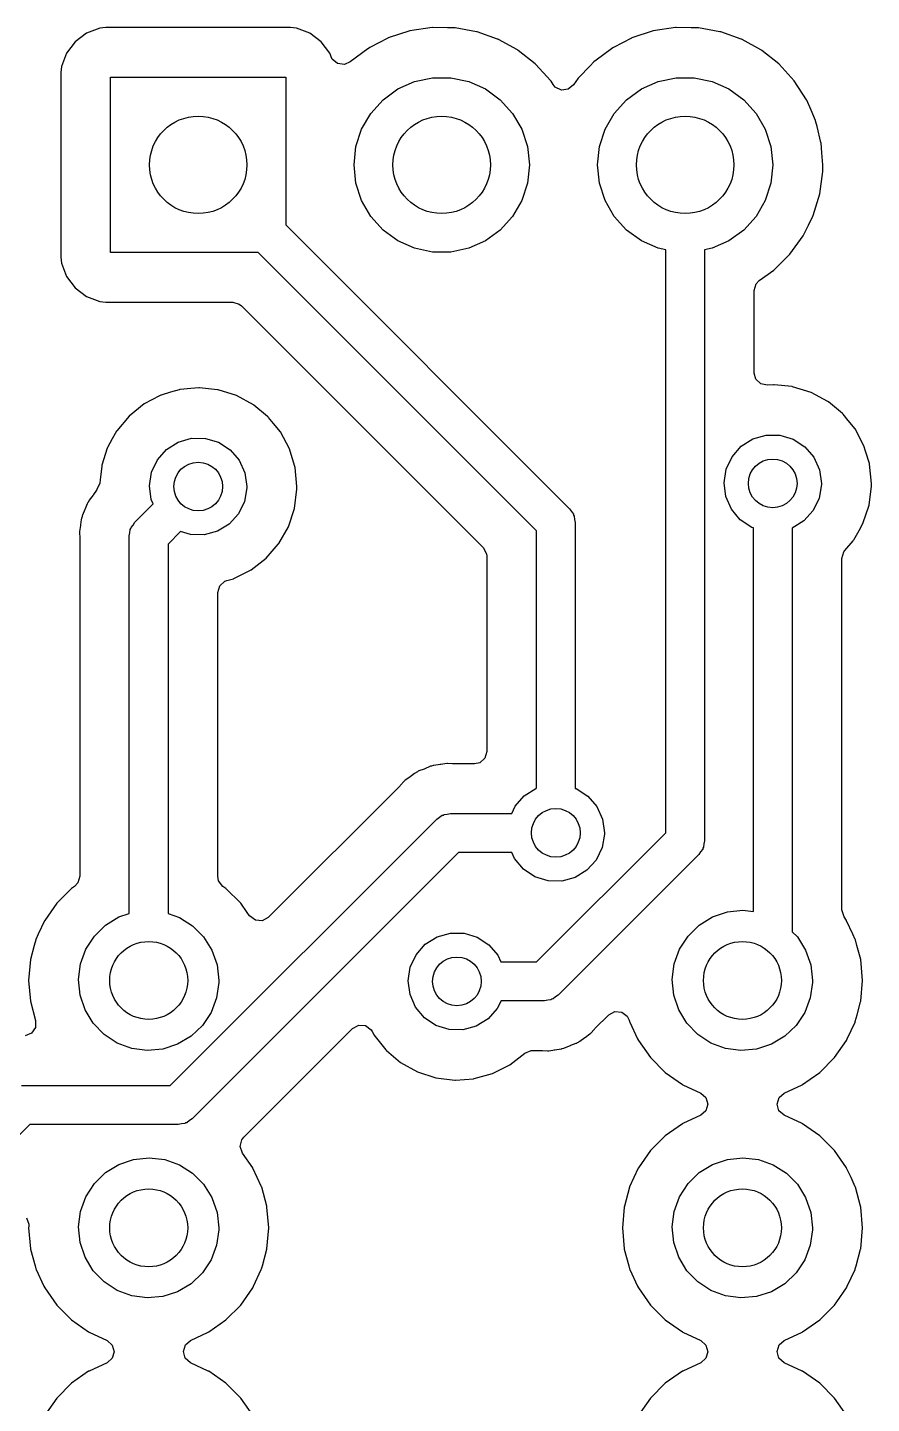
# Model space of a CAD drawing. Extents: x 41 to 172, y -238 to -26.
# Drawn here: x 102.39 to 111.05, y -53.35 to -39.23 of the extents above; entities that cross this region are included whole.
import ezdxf

# ---------------------------------------------------------------- set-up
doc = ezdxf.new("R2010")
doc.units = 0
doc.layers.add('BLACK', color=7, linetype='CONTINUOUS')

msp = doc.modelspace()

# ---------------------------------------------------------------- linework, layer by layer
at = {"layer": 'BLACK', "linetype": 'CONTINUOUS'}
for p, q in [((103.13, -39.2383), (102.993, -39.2894)), ((103.192, -39.2315), (103.13, -39.2383)), ((105.088, -39.2315), (103.192, -39.2315)), ((105.15, -39.2383), (105.088, -39.2315)), ((105.287, -39.2894), (105.15, -39.2383)), ((106.312, -39.2651), (106.092, -39.3371)), ((106.541, -39.2301), (106.312, -39.2651)), ((106.547, -39.2302), (106.541, -39.2301)), ((106.7, -39.2321), (106.547, -39.2302)), ((106.547, -39.2302), (106.547, -39.2302)), ((106.773, -39.2329), (106.7, -39.2321)), ((106.778, -39.2338), (106.773, -39.2329)), ((106.778, -39.2339), (106.778, -39.2338)), ((106.996, -39.2727), (106.778, -39.2339)), ((108.812, -39.2651), (108.592, -39.3371)), ((109.041, -39.2301), (108.812, -39.2651)), ((109.047, -39.2302), (109.041, -39.2301)), ((109.2, -39.2321), (109.047, -39.2302)), ((109.047, -39.2302), (109.047, -39.2302)), ((109.273, -39.2329), (109.2, -39.2321)), ((109.278, -39.2338), (109.273, -39.2329)), ((109.278, -39.2339), (109.278, -39.2338)), ((109.496, -39.2727), (109.278, -39.2339)), ((102.877, -39.3767), (102.789, -39.4933)), ((102.993, -39.2894), (102.877, -39.3767)), ((105.403, -39.3767), (105.287, -39.2894)), ((105.491, -39.4933), (105.403, -39.3767)), ((106.088, -39.3395), (105.903, -39.4357)), ((106.092, -39.3371), (106.088, -39.3395)), ((106.088, -39.3395), (106.088, -39.3395)), ((107.001, -39.2736), (106.996, -39.2727)), ((106.996, -39.2727), (106.996, -39.2727)), ((107.006, -39.2753), (107.001, -39.2736)), ((107.214, -39.3492), (107.006, -39.2753)), ((107.006, -39.2753), (107.006, -39.2753)), ((107.219, -39.3509), (107.214, -39.3492)), ((107.214, -39.3492), (107.214, -39.3492)), ((107.224, -39.3534), (107.219, -39.3509)), ((107.418, -39.4603), (107.224, -39.3534)), ((107.224, -39.3534), (107.224, -39.3534)), ((108.588, -39.3395), (108.403, -39.4357)), ((108.592, -39.3371), (108.588, -39.3395)), ((108.588, -39.3395), (108.588, -39.3395)), ((109.501, -39.2736), (109.496, -39.2727)), ((109.496, -39.2727), (109.496, -39.2727)), ((109.506, -39.2753), (109.501, -39.2736)), ((109.714, -39.3492), (109.506, -39.2753)), ((109.506, -39.2753), (109.506, -39.2753)), ((109.719, -39.3509), (109.714, -39.3492)), ((109.714, -39.3492), (109.714, -39.3492)), ((109.724, -39.3534), (109.719, -39.3509)), ((109.918, -39.4603), (109.724, -39.3534)), ((109.724, -39.3534), (109.724, -39.3534)), ((102.789, -39.4933), (102.738, -39.6297)), ((105.494, -39.5017), (105.491, -39.4933)), ((105.504, -39.5299), (105.494, -39.5017)), ((105.494, -39.5017), (105.494, -39.5017)), ((105.517, -39.555), (105.504, -39.5299)), ((105.883, -39.4472), (105.702, -39.5831)), ((105.887, -39.4441), (105.883, -39.4472)), ((105.883, -39.4472), (105.883, -39.4472)), ((105.903, -39.4357), (105.887, -39.4441)), ((107.422, -39.4628), (107.418, -39.4603)), ((107.418, -39.4603), (107.418, -39.4603)), ((107.426, -39.466), (107.422, -39.4628)), ((107.6, -39.6032), (107.426, -39.466)), ((107.426, -39.466), (107.426, -39.466)), ((108.383, -39.4472), (108.225, -39.5659)), ((108.387, -39.4441), (108.383, -39.4472)), ((108.383, -39.4472), (108.383, -39.4472)), ((108.403, -39.4357), (108.387, -39.4441)), ((109.922, -39.4628), (109.918, -39.4603)), ((109.918, -39.4603), (109.918, -39.4603)), ((109.926, -39.466), (109.922, -39.4628)), ((110.1, -39.6032), (109.926, -39.466)), ((109.926, -39.466), (109.926, -39.466)), ((102.738, -39.6297), (102.731, -39.6919)), ((105.571, -39.6009), (105.517, -39.555)), ((105.642, -39.6101), (105.571, -39.6009)), ((105.701, -39.5822), (105.642, -39.6101)), ((105.702, -39.5831), (105.701, -39.5822)), ((107.604, -39.6064), (107.6, -39.6032)), ((107.6, -39.6032), (107.6, -39.6032)), ((107.76, -39.7777), (107.604, -39.6064)), ((108.164, -39.6223), (108.049, -39.743)), ((108.202, -39.5831), (108.164, -39.6223)), ((108.225, -39.5659), (108.202, -39.5831)), ((110.104, -39.6064), (110.1, -39.6032)), ((110.1, -39.6032), (110.1, -39.6032)), ((110.26, -39.7777), (110.104, -39.6064)), ((102.731, -39.6919), (102.731, -41.5881)), ((103.24, -41.54), (103.24, -39.74)), ((103.24, -39.74), (105.04, -39.74)), ((105.04, -39.74), (105.04, -41.2572)), ((106.19, -39.8606), (106.362, -39.784)), ((106.362, -39.784), (106.546, -39.7449)), ((106.546, -39.7449), (106.734, -39.7449)), ((106.734, -39.7449), (106.918, -39.784)), ((106.918, -39.784), (107.09, -39.8606)), ((107.763, -39.782), (107.76, -39.7777)), ((107.785, -39.8166), (107.763, -39.782)), ((107.763, -39.782), (107.763, -39.782)), ((107.806, -39.8411), (107.785, -39.8166)), ((107.995, -39.8192), (107.94, -39.8642)), ((108.042, -39.7506), (107.995, -39.8192)), ((108.049, -39.743), (108.042, -39.7506)), ((108.69, -39.8606), (108.862, -39.784)), ((108.862, -39.784), (109.046, -39.7449)), ((109.046, -39.7449), (109.234, -39.7449)), ((109.234, -39.7449), (109.418, -39.784)), ((109.418, -39.784), (109.59, -39.8606)), ((110.386, -39.9721), (110.26, -39.7777)), ((105.912, -40.111), (106.038, -39.9712)), ((106.038, -39.9712), (106.19, -39.8606)), ((107.09, -39.8606), (107.242, -39.9712)), ((107.242, -39.9712), (107.368, -40.111)), ((107.869, -39.8723), (107.806, -39.8411)), ((107.94, -39.8642), (107.869, -39.8723)), ((108.412, -40.111), (108.538, -39.9712)), ((108.538, -39.9712), (108.69, -39.8606)), ((109.59, -39.8606), (109.742, -39.9712)), ((109.742, -39.9712), (109.868, -40.111)), ((110.388, -39.9769), (110.386, -39.9721)), ((105.818, -40.2739), (105.912, -40.111)), ((107.368, -40.111), (107.462, -40.2739)), ((108.318, -40.2739), (108.412, -40.111)), ((109.868, -40.111), (109.962, -40.2739)), ((110.432, -40.0779), (110.388, -39.9769)), ((110.388, -39.9769), (110.388, -39.9769)), ((110.478, -40.1845), (110.432, -40.0779)), ((110.479, -40.1895), (110.478, -40.1845)), ((110.494, -40.2478), (110.479, -40.1895)), ((110.479, -40.1895), (110.479, -40.1895)), ((110.534, -40.4092), (110.494, -40.2478)), ((105.76, -40.4529), (105.818, -40.2739)), ((107.462, -40.2739), (107.52, -40.4529)), ((108.26, -40.4529), (108.318, -40.2739)), ((109.962, -40.2739), (110.02, -40.4529)), ((105.74, -40.64), (105.76, -40.4529)), ((107.52, -40.4529), (107.54, -40.64)), ((108.24, -40.64), (108.26, -40.4529)), ((110.02, -40.4529), (110.04, -40.64)), ((110.535, -40.4143), (110.534, -40.4092)), ((110.543, -40.5176), (110.535, -40.4143)), ((110.535, -40.4143), (110.535, -40.4143)), ((110.553, -40.64), (110.543, -40.5176)), ((105.76, -40.8271), (105.74, -40.64)), ((107.54, -40.64), (107.52, -40.8271)), ((108.26, -40.8271), (108.24, -40.64)), ((110.04, -40.64), (110.02, -40.8271)), ((110.552, -40.709), (110.553, -40.64)), ((110.521, -40.9387), (110.552, -40.709)), ((105.818, -41.0061), (105.76, -40.8271)), ((107.52, -40.8271), (107.462, -41.0061)), ((108.318, -41.0061), (108.26, -40.8271)), ((110.02, -40.8271), (109.962, -41.0061)), ((110.454, -41.1603), (110.521, -40.9387)), ((105.912, -41.169), (105.818, -41.0061)), ((107.462, -41.0061), (107.368, -41.169)), ((108.412, -41.169), (108.318, -41.0061)), ((109.962, -41.0061), (109.868, -41.169)), ((106.038, -41.3088), (105.912, -41.169)), ((107.368, -41.169), (107.242, -41.3088)), ((108.538, -41.3088), (108.412, -41.169)), ((109.868, -41.169), (109.742, -41.3088)), ((110.405, -41.2597), (110.452, -41.1649)), ((110.452, -41.1649), (110.454, -41.1603)), ((110.452, -41.1649), (110.452, -41.1649)), ((105.04, -41.2572), (107.954, -44.1713)), ((106.19, -41.4194), (106.038, -41.3088)), ((107.242, -41.3088), (107.09, -41.4194)), ((108.69, -41.4194), (108.538, -41.3088)), ((109.742, -41.3088), (109.59, -41.4194)), ((110.216, -41.556), (110.351, -41.3679)), ((110.351, -41.3679), (110.405, -41.2597)), ((106.362, -41.496), (106.19, -41.4194)), ((106.546, -41.5351), (106.362, -41.496)), ((106.918, -41.496), (106.734, -41.5351)), ((107.09, -41.4194), (106.918, -41.496)), ((108.862, -41.496), (108.69, -41.4194)), ((108.94, -41.5126), (108.862, -41.496)), ((108.94, -47.4952), (108.94, -41.5126)), ((109.418, -41.496), (109.34, -41.5126)), ((109.34, -41.5126), (109.34, -47.5783)), ((109.59, -41.4194), (109.418, -41.496)), ((102.731, -41.5881), (102.738, -41.6503)), ((102.738, -41.6503), (102.789, -41.7867)), ((104.757, -41.54), (103.24, -41.54)), ((107.612, -44.3953), (104.757, -41.54)), ((106.734, -41.5351), (106.546, -41.5351)), ((110.052, -41.7195), (110.216, -41.556)), ((102.789, -41.7867), (102.877, -41.9033)), ((109.901, -41.8271), (110.052, -41.7195)), ((102.877, -41.9033), (102.993, -41.9906)), ((109.849, -41.9297), (109.869, -41.8616)), ((109.849, -42.7766), (109.849, -41.9297)), ((109.869, -41.8616), (109.901, -41.8271)), ((102.993, -41.9906), (103.13, -42.0417)), ((103.13, -42.0417), (103.192, -42.0485)), ((103.192, -42.0485), (104.494, -42.0485)), ((104.494, -42.0485), (104.562, -42.0685)), ((104.562, -42.0685), (104.583, -42.0854)), ((104.583, -42.0854), (107.067, -44.5691)), ((109.865, -42.8391), (109.849, -42.7766)), ((104.065, -42.9362), (103.956, -42.946)), ((104.147, -42.9286), (104.065, -42.9362)), ((104.153, -42.9293), (104.147, -42.9286)), ((104.338, -42.9487), (104.153, -42.9293)), ((104.153, -42.9293), (104.153, -42.9293)), ((109.916, -42.8883), (109.865, -42.8391)), ((109.986, -42.9021), (109.916, -42.8883)), ((110.047, -42.8966), (109.986, -42.9021)), ((110.053, -42.8972), (110.047, -42.8966)), ((110.237, -42.9166), (110.053, -42.8972)), ((110.053, -42.8972), (110.053, -42.8972)), ((110.243, -42.9172), (110.237, -42.9166)), ((110.237, -42.9166), (110.237, -42.9166)), ((110.432, -42.9757), (110.243, -42.9172)), ((103.743, -43.0114), (103.585, -43.094)), ((103.755, -43.0053), (103.743, -43.0114)), ((103.76, -43.0024), (103.755, -43.0053)), ((103.755, -43.0053), (103.755, -43.0053)), ((103.857, -42.9739), (103.76, -43.0024)), ((103.944, -42.9483), (103.857, -42.9739)), ((103.95, -42.9466), (103.944, -42.9483)), ((103.944, -42.9483), (103.944, -42.9483)), ((103.956, -42.946), (103.95, -42.9466)), ((103.956, -42.946), (103.956, -42.946)), ((104.344, -42.9493), (104.338, -42.9487)), ((104.338, -42.9487), (104.338, -42.9487)), ((104.533, -43.0078), (104.344, -42.9493)), ((104.707, -43.1019), (104.533, -43.0078)), ((110.606, -43.0698), (110.432, -42.9757)), ((110.611, -43.0737), (110.606, -43.0698)), ((110.754, -43.1919), (110.611, -43.0737)), ((110.611, -43.0737), (110.611, -43.0737)), ((103.431, -43.218), (103.304, -43.3695)), ((103.585, -43.094), (103.431, -43.218)), ((104.711, -43.1058), (104.707, -43.1019)), ((104.853, -43.2227), (104.711, -43.1058)), ((104.711, -43.1058), (104.711, -43.1058)), ((110.759, -43.1959), (110.754, -43.1919)), ((110.762, -43.2006), (110.759, -43.1959)), ((110.813, -43.2629), (110.762, -43.2006)), ((110.762, -43.2006), (110.762, -43.2006)), ((104.859, -43.2279), (104.853, -43.2227)), ((104.863, -43.2327), (104.859, -43.2279)), ((104.914, -43.2949), (104.863, -43.2327)), ((104.863, -43.2327), (104.863, -43.2327)), ((104.984, -43.3812), (104.914, -43.2949)), ((110.884, -43.3491), (110.813, -43.2629)), ((110.976, -43.5238), (110.884, -43.3491)), ((103.258, -43.4521), (103.209, -43.5428)), ((103.301, -43.3749), (103.258, -43.4521)), ((103.304, -43.3695), (103.301, -43.3749)), ((103.301, -43.3749), (103.301, -43.3749)), ((103.816, -43.5612), (103.936, -43.4856)), ((103.936, -43.4856), (104.072, -43.4466)), ((104.072, -43.4466), (104.214, -43.4475)), ((104.214, -43.4475), (104.35, -43.4881)), ((104.35, -43.4881), (104.469, -43.5652)), ((105.077, -43.5558), (104.984, -43.3812)), ((109.715, -43.5292), (109.835, -43.4535)), ((109.835, -43.4535), (109.972, -43.4146)), ((109.972, -43.4146), (110.113, -43.4154)), ((110.113, -43.4154), (110.249, -43.456)), ((110.249, -43.456), (110.368, -43.5331)), ((103.207, -43.5487), (103.152, -43.7215)), ((103.209, -43.5428), (103.207, -43.5487)), ((103.207, -43.5487), (103.207, -43.5487)), ((103.722, -43.6675), (103.816, -43.5612)), ((104.469, -43.5652), (104.561, -43.6726)), ((105.084, -43.5793), (105.077, -43.5558)), ((105.131, -43.7355), (105.084, -43.5793)), ((109.561, -43.7637), (109.622, -43.6354)), ((109.622, -43.6354), (109.715, -43.5292)), ((110.368, -43.5331), (110.461, -43.6405)), ((110.461, -43.6405), (110.519, -43.7696)), ((110.993, -43.5776), (110.976, -43.5238)), ((111.031, -43.7046), (110.993, -43.5776)), ((103.149, -43.7313), (103.133, -43.8738)), ((103.152, -43.7215), (103.149, -43.7313)), ((103.662, -43.7958), (103.722, -43.6675)), ((104.561, -43.6726), (104.62, -43.8017)), ((105.134, -43.7452), (105.131, -43.7355)), ((105.153, -43.942), (105.134, -43.7452)), ((109.54, -43.9038), (109.561, -43.7637)), ((110.519, -43.7696), (110.539, -43.9099)), ((111.034, -43.7131), (111.031, -43.7046)), ((111.053, -43.9099), (111.034, -43.7131)), ((103.129, -43.9083), (103.1, -43.9716)), ((103.133, -43.8738), (103.129, -43.9083)), ((103.64, -43.9359), (103.662, -43.7958)), ((104.62, -43.8017), (104.64, -43.942)), ((109.558, -44.0444), (109.54, -43.9038)), ((110.539, -43.9221), (110.516, -44.0619)), ((110.539, -43.9099), (110.539, -43.9221)), ((111.052, -43.9382), (111.053, -43.9099)), ((103.061, -44.03), (103.022, -44.0803)), ((103.065, -44.0247), (103.061, -44.03)), ((103.097, -43.9786), (103.065, -44.0247)), ((103.102, -43.9724), (103.097, -43.9786)), ((103.097, -43.9786), (103.097, -43.9786)), ((103.1, -43.9716), (103.102, -43.9724)), ((103.658, -44.0765), (103.64, -43.9359)), ((104.64, -43.9542), (104.616, -44.094)), ((104.64, -43.942), (104.64, -43.9542)), ((105.128, -44.1665), (105.153, -43.9703)), ((105.153, -43.9455), (105.153, -43.942)), ((105.153, -43.9558), (105.153, -43.9455)), ((105.153, -43.9455), (105.153, -43.9455)), ((105.153, -43.9703), (105.153, -43.9558)), ((109.615, -44.1741), (109.558, -44.0444)), ((110.516, -44.0619), (110.454, -44.1895)), ((111.028, -44.1344), (111.052, -43.9382)), ((102.977, -44.1783), (102.951, -44.2366)), ((102.98, -44.1723), (102.977, -44.1783)), ((103, -44.1198), (102.98, -44.1723)), ((103.003, -44.1127), (103, -44.1198)), ((103, -44.1198), (103, -44.1198)), ((103.007, -44.1065), (103.003, -44.1127)), ((103.009, -44.1042), (103.007, -44.1065)), ((103.017, -44.0895), (103.009, -44.1042)), ((103.018, -44.0872), (103.017, -44.0895)), ((103.022, -44.0803), (103.018, -44.0872)), ((103.491, -44.3086), (103.678, -44.1211)), ((103.678, -44.1211), (103.658, -44.0765)), ((104.616, -44.094), (104.555, -44.2216)), ((105.066, -44.3542), (105.128, -44.1665)), ((107.954, -44.1713), (107.972, -44.1996)), ((107.972, -44.1996), (107.993, -44.2258)), ((109.706, -44.2827), (109.615, -44.1741)), ((110.454, -44.1895), (110.359, -44.2946)), ((110.965, -44.3221), (111.028, -44.1344)), ((102.931, -44.3424), (102.92, -44.4052)), ((102.932, -44.3359), (102.931, -44.3424)), ((102.94, -44.28), (102.932, -44.3359)), ((102.941, -44.2725), (102.94, -44.28)), ((102.94, -44.28), (102.94, -44.28)), ((102.943, -44.2654), (102.941, -44.2725)), ((102.944, -44.2628), (102.943, -44.2654)), ((102.949, -44.2466), (102.944, -44.2628)), ((102.95, -44.244), (102.949, -44.2466)), ((102.951, -44.2366), (102.95, -44.244)), ((103.452, -44.363), (103.473, -44.3369)), ((103.473, -44.3369), (103.491, -44.3086)), ((104.459, -44.3267), (104.339, -44.4009)), ((104.555, -44.2216), (104.459, -44.3267)), ((107.993, -44.2258), (107.995, -44.237)), ((107.995, -44.237), (108.001, -44.2467)), ((108.001, -44.2467), (108.005, -44.2799)), ((108.005, -44.2799), (108.012, -44.3125)), ((108.012, -44.3125), (108.012, -47.0402)), ((109.824, -44.3612), (109.706, -44.2827)), ((110.359, -44.2946), (110.239, -44.3679)), ((110.925, -44.3929), (110.965, -44.3221)), ((102.92, -44.4052), (102.92, -44.4128)), ((102.92, -44.4128), (102.92, -44.4128)), ((102.92, -44.4128), (102.923, -44.4674)), ((102.923, -44.4674), (102.923, -44.4746)), ((102.923, -44.4746), (102.923, -47.9428)), ((103.432, -44.4497), (103.439, -44.4171)), ((103.432, -48.3242), (103.432, -44.4497)), ((103.439, -44.4171), (103.443, -44.3839)), ((103.443, -44.3839), (103.449, -44.3742)), ((103.449, -44.3742), (103.452, -44.363)), ((103.96, -44.4044), (103.832, -44.5328)), ((104.06, -44.4356), (103.96, -44.4044)), ((104.202, -44.4382), (104.06, -44.4356)), ((104.339, -44.4009), (104.202, -44.4382)), ((104.968, -44.5261), (105.066, -44.3542)), ((107.612, -47.0393), (107.612, -44.3953)), ((109.84, -44.366), (109.824, -44.3612)), ((109.84, -48.3047), (109.84, -44.366)), ((110.239, -44.3679), (110.239, -48.5116)), ((110.868, -44.4941), (110.871, -44.4878)), ((110.871, -44.4878), (110.925, -44.3929)), ((103.832, -44.5328), (103.832, -48.3237)), ((104.839, -44.6759), (104.941, -44.558)), ((104.941, -44.558), (104.964, -44.5308)), ((104.964, -44.5308), (104.968, -44.5261)), ((104.964, -44.5308), (104.964, -44.5308)), ((107.067, -44.5691), (107.101, -44.6314)), ((107.101, -44.6314), (107.104, -44.6582)), ((110.748, -44.6795), (110.768, -44.6113)), ((110.768, -44.6113), (110.779, -44.5971)), ((110.779, -44.5971), (110.864, -44.4987)), ((110.864, -44.4987), (110.868, -44.4941)), ((110.864, -44.4987), (110.864, -44.4987)), ((104.683, -44.7976), (104.839, -44.6759)), ((107.104, -44.6582), (107.104, -46.6625)), ((110.748, -48.2872), (110.748, -44.6795)), ((104.361, -44.9607), (104.414, -44.9142)), ((104.414, -44.9142), (104.433, -44.9074)), ((104.433, -44.9074), (104.501, -44.8885)), ((104.501, -44.8885), (104.506, -44.8868)), ((104.501, -44.8885), (104.501, -44.8885)), ((104.506, -44.8868), (104.512, -44.884)), ((104.512, -44.884), (104.677, -44.8004)), ((104.512, -44.884), (104.512, -44.884)), ((104.677, -44.8004), (104.683, -44.7976)), ((104.677, -44.8004), (104.677, -44.8004)), ((104.34, -45.0288), (104.361, -44.9607)), ((104.34, -47.9428), (104.34, -45.0288)), ((107.084, -46.7306), (107.03, -46.7771)), ((107.104, -46.6625), (107.084, -46.7306)), ((106.362, -46.8873), (106.331, -46.9112)), ((106.368, -46.8826), (106.362, -46.8873)), ((106.362, -46.8873), (106.362, -46.8873)), ((106.375, -46.8796), (106.368, -46.8826)), ((106.377, -46.8782), (106.375, -46.8796)), ((106.392, -46.87), (106.377, -46.8782)), ((106.394, -46.8688), (106.392, -46.87)), ((106.4, -46.8645), (106.394, -46.8688)), ((106.407, -46.8618), (106.4, -46.8645)), ((106.46, -46.8419), (106.407, -46.8618)), ((106.407, -46.8618), (106.407, -46.8618)), ((106.466, -46.8394), (106.46, -46.8419)), ((106.518, -46.8168), (106.466, -46.8394)), ((106.525, -46.8137), (106.518, -46.8168)), ((106.518, -46.8168), (106.518, -46.8168)), ((106.532, -46.8124), (106.525, -46.8137)), ((106.535, -46.8116), (106.532, -46.8124)), ((106.551, -46.8072), (106.535, -46.8116)), ((106.554, -46.8065), (106.551, -46.8072)), ((106.561, -46.8039), (106.554, -46.8065)), ((106.624, -46.7962), (106.561, -46.8039)), ((106.631, -46.7952), (106.624, -46.7962)), ((106.694, -46.7842), (106.631, -46.7952)), ((106.701, -46.7847), (106.694, -46.7842)), ((106.751, -46.7882), (106.701, -46.7847)), ((106.701, -46.7847), (106.701, -46.7847)), ((106.76, -46.7885), (106.751, -46.7882)), ((106.978, -46.7885), (106.76, -46.7885)), ((107.03, -46.7771), (106.978, -46.7885)), ((106.213, -47.0134), (104.86, -48.366)), ((106.218, -47.0081), (106.213, -47.0134)), ((106.254, -46.9673), (106.218, -47.0081)), ((106.259, -46.9616), (106.254, -46.9673)), ((106.254, -46.9673), (106.254, -46.9673)), ((106.265, -46.9573), (106.259, -46.9616)), ((106.312, -46.9254), (106.265, -46.9573)), ((106.265, -46.9573), (106.265, -46.9573)), ((106.317, -46.9215), (106.312, -46.9254)), ((106.331, -46.9112), (106.317, -46.9215)), ((107.395, -47.2224), (107.488, -47.1162)), ((107.488, -47.1162), (107.608, -47.0405)), ((107.608, -47.0405), (107.612, -47.0393)), ((108.012, -47.0402), (108.022, -47.0431)), ((108.022, -47.0431), (108.141, -47.1202)), ((108.141, -47.1202), (108.234, -47.2276)), ((106.618, -47.3376), (106.644, -47.3167)), ((106.644, -47.3167), (106.655, -47.3142)), ((106.655, -47.3142), (106.665, -47.3081)), ((106.665, -47.3081), (106.698, -47.3044)), ((106.698, -47.3044), (106.731, -47.297)), ((106.731, -47.297), (107.36, -47.297)), ((107.36, -47.297), (107.395, -47.2224)), ((108.234, -47.2276), (108.292, -47.3566)), ((103.853, -50.092), (106.59, -47.3553)), ((106.59, -47.3553), (106.618, -47.3376)), ((108.292, -47.3566), (108.312, -47.497)), ((107.613, -48.822), (108.94, -47.4952)), ((108.312, -47.5092), (108.289, -47.649)), ((108.312, -47.497), (108.312, -47.5092)), ((109.34, -47.5783), (109.333, -47.6109)), ((106.814, -47.697), (104.077, -50.4337)), ((107.36, -47.697), (106.814, -47.697)), ((107.388, -47.7612), (107.36, -47.697)), ((109.281, -47.7194), (107.837, -49.1637)), ((108.289, -47.649), (108.227, -47.7766)), ((109.299, -47.6911), (109.281, -47.7194)), ((109.32, -47.665), (109.299, -47.6911)), ((109.323, -47.6538), (109.32, -47.665)), ((109.329, -47.6441), (109.323, -47.6538)), ((109.333, -47.6109), (109.329, -47.6441)), ((107.479, -47.8697), (107.388, -47.7612)), ((107.597, -47.9482), (107.479, -47.8697)), ((108.132, -47.8817), (108.011, -47.9558)), ((108.227, -47.7766), (108.132, -47.8817)), ((102.903, -48.0109), (102.87, -48.046)), ((102.923, -47.9428), (102.903, -48.0109)), ((104.35, -47.9905), (104.34, -47.9428)), ((104.394, -48.046), (104.35, -47.9905)), ((107.733, -47.9905), (107.597, -47.9482)), ((107.874, -47.9931), (107.733, -47.9905)), ((108.011, -47.9558), (107.874, -47.9931)), ((102.839, -48.0673), (102.687, -48.2193)), ((102.87, -48.046), (102.839, -48.0673)), ((104.425, -48.0673), (104.394, -48.046)), ((104.577, -48.2193), (104.425, -48.0673)), ((102.687, -48.2193), (102.564, -48.3954)), ((104.642, -48.3132), (104.577, -48.2193)), ((109.573, -48.3088), (109.733, -48.292)), ((109.733, -48.292), (109.84, -48.3047)), ((110.771, -48.3594), (110.748, -48.2872)), ((102.562, -48.4004), (102.497, -48.5384)), ((102.564, -48.3954), (102.562, -48.4004)), ((102.562, -48.4004), (102.562, -48.4004)), ((103.074, -48.5569), (103.189, -48.4446)), ((103.189, -48.4446), (103.325, -48.3605)), ((103.325, -48.3605), (103.432, -48.3242)), ((103.832, -48.3237), (103.948, -48.3649)), ((103.948, -48.3649), (104.083, -48.4509)), ((104.668, -48.3492), (104.642, -48.3132)), ((104.727, -48.395), (104.668, -48.3492)), ((104.798, -48.4), (104.727, -48.395)), ((104.86, -48.366), (104.798, -48.4)), ((109.17, -48.5569), (109.285, -48.4446)), ((109.285, -48.4446), (109.421, -48.3605)), ((109.421, -48.3605), (109.573, -48.3088)), ((110.796, -48.3954), (110.771, -48.3594)), ((110.798, -48.4004), (110.796, -48.3954)), ((110.863, -48.5384), (110.798, -48.4004)), ((110.798, -48.4004), (110.798, -48.4004)), ((102.497, -48.5384), (102.473, -48.5902)), ((102.987, -48.6919), (103.074, -48.5569)), ((104.083, -48.4509), (104.196, -48.5648)), ((104.196, -48.5648), (104.281, -48.7009)), ((106.472, -48.6412), (106.592, -48.5656)), ((106.592, -48.5656), (106.729, -48.5266)), ((106.729, -48.5266), (106.87, -48.5275)), ((106.87, -48.5275), (107.006, -48.5681)), ((107.006, -48.5681), (107.125, -48.6452)), ((109.083, -48.6919), (109.17, -48.5569)), ((110.239, -48.5116), (110.292, -48.5648)), ((110.292, -48.5648), (110.377, -48.7009)), ((110.887, -48.5902), (110.863, -48.5384)), ((102.456, -48.6542), (102.418, -48.7979)), ((102.472, -48.5955), (102.456, -48.6542)), ((102.473, -48.5902), (102.472, -48.5955)), ((102.472, -48.5955), (102.472, -48.5955)), ((102.932, -48.8427), (102.987, -48.6919)), ((104.281, -48.7009), (104.334, -48.8525)), ((106.379, -48.7475), (106.472, -48.6412)), ((107.125, -48.6452), (107.218, -48.7526)), ((109.028, -48.8427), (109.083, -48.6919)), ((110.377, -48.7009), (110.43, -48.8525)), ((110.888, -48.5955), (110.887, -48.5902)), ((110.904, -48.6542), (110.888, -48.5955)), ((110.888, -48.5955), (110.888, -48.5955)), ((110.942, -48.7979), (110.904, -48.6542)), ((102.418, -48.7979), (102.399, -49.012)), ((102.912, -49.0019), (102.932, -48.8427)), ((104.334, -48.8525), (104.352, -49.012)), ((106.318, -48.8758), (106.379, -48.7475)), ((107.218, -48.7526), (107.249, -48.822)), ((107.249, -48.822), (107.613, -48.822)), ((109.008, -49.0019), (109.028, -48.8427)), ((110.43, -48.8525), (110.448, -49.012)), ((110.961, -49.012), (110.942, -48.7979)), ((102.399, -49.012), (102.418, -49.2261)), ((102.928, -49.1617), (102.912, -49.0019)), ((104.352, -49.012), (104.352, -49.0321)), ((106.297, -49.0159), (106.318, -48.8758)), ((109.024, -49.1617), (109.008, -49.0019)), ((110.448, -49.012), (110.448, -49.0321)), ((110.942, -49.2261), (110.961, -49.012)), ((104.352, -49.0321), (104.329, -49.1911)), ((106.315, -49.1565), (106.297, -49.0159)), ((110.448, -49.0321), (110.425, -49.1911)), ((102.418, -49.2261), (102.471, -49.4244)), ((102.978, -49.314), (102.928, -49.1617)), ((104.329, -49.1911), (104.272, -49.3411)), ((106.372, -49.2862), (106.315, -49.1565)), ((106.463, -49.3947), (106.372, -49.2862)), ((107.25, -49.222), (107.211, -49.3016)), ((107.696, -49.222), (107.25, -49.222)), ((107.729, -49.2146), (107.696, -49.222)), ((107.762, -49.2109), (107.729, -49.2146)), ((107.772, -49.2048), (107.762, -49.2109)), ((107.783, -49.2022), (107.772, -49.2048)), ((107.809, -49.1814), (107.783, -49.2022)), ((107.837, -49.1637), (107.809, -49.1814)), ((109.074, -49.314), (109.024, -49.1617)), ((110.425, -49.1911), (110.368, -49.3411)), ((110.905, -49.3649), (110.941, -49.2315)), ((110.941, -49.2315), (110.942, -49.2261)), ((110.941, -49.2315), (110.941, -49.2315)), ((102.471, -49.4244), (102.469, -49.4954)), ((103.062, -49.4513), (102.978, -49.314)), ((104.272, -49.3411), (104.184, -49.4748)), ((106.581, -49.4733), (106.463, -49.3947)), ((107.116, -49.4067), (106.995, -49.4809)), ((107.211, -49.3016), (107.116, -49.4067)), ((108.214, -49.5056), (108.355, -49.3649)), ((108.355, -49.3649), (108.417, -49.3309)), ((108.417, -49.3309), (108.488, -49.336)), ((108.488, -49.336), (108.545, -49.3785)), ((108.545, -49.3785), (108.566, -49.4214)), ((108.566, -49.4214), (108.568, -49.4285)), ((108.568, -49.4285), (108.568, -49.4285)), ((108.568, -49.4285), (108.569, -49.4338)), ((108.569, -49.4338), (108.572, -49.4388)), ((109.158, -49.4513), (109.074, -49.314)), ((110.368, -49.3411), (110.28, -49.4748)), ((110.884, -49.4388), (110.887, -49.4338)), ((110.887, -49.4338), (110.905, -49.3649)), ((102.429, -49.5542), (102.364, -49.5821)), ((102.469, -49.4954), (102.429, -49.5542)), ((103.173, -49.5668), (103.062, -49.4513)), ((103.307, -49.6547), (103.173, -49.5668)), ((104.184, -49.4748), (104.067, -49.5855)), ((104.608, -50.6221), (105.726, -49.5044)), ((105.726, -49.5044), (105.788, -49.4704)), ((105.788, -49.4704), (105.859, -49.4754)), ((105.859, -49.4754), (105.915, -49.518)), ((105.915, -49.518), (105.927, -49.5359)), ((105.927, -49.5359), (105.942, -49.5655)), ((105.942, -49.5655), (105.942, -49.5655)), ((105.942, -49.5655), (105.945, -49.571)), ((105.945, -49.571), (106.068, -49.726)), ((106.717, -49.5156), (106.581, -49.4733)), ((106.858, -49.5182), (106.717, -49.5156)), ((106.995, -49.4809), (106.858, -49.5182)), ((108.115, -49.5935), (108.162, -49.5617)), ((108.162, -49.5617), (108.168, -49.5574)), ((108.162, -49.5617), (108.162, -49.5617)), ((108.168, -49.5574), (108.209, -49.5108)), ((108.209, -49.5108), (108.214, -49.5056)), ((108.572, -49.4388), (108.572, -49.4388)), ((108.572, -49.4388), (108.652, -49.6108)), ((109.269, -49.5668), (109.158, -49.4513)), ((109.403, -49.6547), (109.269, -49.5668)), ((110.28, -49.4748), (110.163, -49.5855)), ((110.804, -49.6108), (110.884, -49.4388)), ((110.884, -49.4388), (110.884, -49.4388)), ((103.458, -49.7106), (103.307, -49.6547)), ((103.617, -49.7318), (103.458, -49.7106)), ((103.777, -49.7173), (103.617, -49.7318)), ((103.929, -49.6677), (103.777, -49.7173)), ((104.067, -49.5855), (103.929, -49.6677)), ((107.803, -49.7228), (107.866, -49.7151)), ((107.866, -49.7151), (107.873, -49.7124)), ((107.873, -49.7124), (107.876, -49.7118)), ((107.876, -49.7118), (107.892, -49.7073)), ((107.892, -49.7073), (107.895, -49.7066)), ((107.895, -49.7066), (107.902, -49.7052)), ((107.902, -49.7052), (107.961, -49.6796)), ((107.961, -49.6796), (107.967, -49.6771)), ((107.967, -49.6771), (108.02, -49.6572)), ((108.02, -49.6572), (108.027, -49.6545)), ((108.02, -49.6572), (108.02, -49.6572)), ((108.027, -49.6545), (108.033, -49.6502)), ((108.033, -49.6502), (108.035, -49.6489)), ((108.035, -49.6489), (108.05, -49.6407)), ((108.05, -49.6407), (108.052, -49.6394)), ((108.052, -49.6394), (108.059, -49.6363)), ((108.059, -49.6363), (108.11, -49.5974)), ((108.11, -49.5974), (108.115, -49.5935)), ((108.652, -49.6108), (108.66, -49.6286)), ((108.66, -49.6286), (108.783, -49.8047)), ((109.554, -49.7106), (109.403, -49.6547)), ((109.713, -49.7318), (109.554, -49.7106)), ((109.873, -49.7173), (109.713, -49.7318)), ((110.025, -49.6677), (109.873, -49.7173)), ((110.163, -49.5855), (110.025, -49.6677)), ((110.673, -49.8047), (110.796, -49.6286)), ((110.796, -49.6286), (110.804, -49.6108)), ((106.068, -49.726), (106.072, -49.7299)), ((106.072, -49.7299), (106.072, -49.7299)), ((106.072, -49.7299), (106.194, -49.8334)), ((106.194, -49.8334), (106.218, -49.8541)), ((106.218, -49.8541), (106.391, -49.9506)), ((107.339, -49.8776), (107.494, -49.7572)), ((107.494, -49.7572), (107.56, -49.731)), ((107.56, -49.731), (107.571, -49.7305)), ((107.571, -49.7305), (107.667, -49.7305)), ((107.667, -49.7305), (107.676, -49.7308)), ((107.676, -49.7308), (107.726, -49.7342)), ((107.726, -49.7342), (107.726, -49.7342)), ((107.726, -49.7342), (107.733, -49.7347)), ((107.733, -49.7347), (107.741, -49.7334)), ((107.741, -49.7334), (107.781, -49.7264)), ((107.741, -49.7334), (107.741, -49.7334)), ((107.781, -49.7264), (107.796, -49.7237)), ((107.796, -49.7237), (107.803, -49.7228)), ((108.783, -49.8047), (108.935, -49.9567)), ((110.521, -49.9567), (110.673, -49.8047)), ((106.391, -49.9506), (106.579, -50.0117)), ((106.972, -50.02), (107.163, -49.9668)), ((107.163, -49.9668), (107.168, -49.964)), ((107.168, -49.964), (107.334, -49.8804)), ((107.168, -49.964), (107.168, -49.964)), ((107.334, -49.8804), (107.339, -49.8776)), ((107.334, -49.8804), (107.334, -49.8804)), ((108.935, -49.9567), (109.111, -50.08)), ((110.425, -50.0239), (110.521, -49.9567)), ((102.327, -50.092), (103.853, -50.092)), ((106.579, -50.0117), (106.775, -50.0352)), ((106.775, -50.0352), (106.781, -50.0347)), ((106.781, -50.0347), (106.966, -50.0205)), ((106.781, -50.0347), (106.781, -50.0347)), ((106.966, -50.0205), (106.972, -50.02)), ((106.966, -50.0205), (106.966, -50.0205)), ((109.111, -50.08), (109.116, -50.0823)), ((109.116, -50.0823), (109.116, -50.0823)), ((109.116, -50.0823), (109.3, -50.1678)), ((110.156, -50.1678), (110.34, -50.0823)), ((110.34, -50.0823), (110.345, -50.08)), ((110.34, -50.0823), (110.34, -50.0823)), ((110.345, -50.08), (110.425, -50.0239)), ((109.3, -50.1678), (109.353, -50.2147)), ((109.372, -50.283), (109.352, -50.351)), ((109.353, -50.2147), (109.372, -50.283)), ((110.084, -50.281), (110.104, -50.213)), ((110.103, -50.3493), (110.084, -50.281)), ((110.104, -50.213), (110.156, -50.1678)), ((109.3, -50.3962), (109.116, -50.4817)), ((109.352, -50.351), (109.3, -50.3962)), ((110.156, -50.3962), (110.103, -50.3493)), ((110.34, -50.4817), (110.156, -50.3962)), ((102.41, -50.492), (101.452, -51.4497)), ((103.936, -50.492), (102.41, -50.492)), ((103.968, -50.4846), (103.936, -50.492)), ((104.002, -50.4809), (103.968, -50.4846)), ((104.011, -50.4748), (104.002, -50.4809)), ((104.023, -50.4722), (104.011, -50.4748)), ((104.049, -50.4514), (104.023, -50.4722)), ((104.077, -50.4337), (104.049, -50.4514)), ((109.111, -50.484), (108.935, -50.6073)), ((109.116, -50.4817), (109.111, -50.484)), ((109.116, -50.4817), (109.116, -50.4817)), ((110.345, -50.484), (110.34, -50.4817)), ((110.34, -50.4817), (110.34, -50.4817)), ((110.521, -50.6073), (110.345, -50.484)), ((104.571, -50.7162), (104.588, -50.6474)), ((104.588, -50.6474), (104.608, -50.6221)), ((108.935, -50.6073), (108.783, -50.7593)), ((110.673, -50.7593), (110.521, -50.6073)), ((103.477, -50.8488), (103.637, -50.832)), ((103.637, -50.832), (103.796, -50.851)), ((104.594, -50.7835), (104.571, -50.7162)), ((104.7, -50.9354), (104.594, -50.7835)), ((108.783, -50.7593), (108.66, -50.9354)), ((109.573, -50.8488), (109.733, -50.832)), ((109.733, -50.832), (109.892, -50.851)), ((110.796, -50.9354), (110.673, -50.7593)), ((103.074, -51.0969), (103.189, -50.9846)), ((103.189, -50.9846), (103.325, -50.9005)), ((103.325, -50.9005), (103.477, -50.8488)), ((103.796, -50.851), (103.948, -50.9049)), ((103.948, -50.9049), (104.083, -50.9909)), ((104.702, -50.9404), (104.7, -50.9354)), ((104.747, -51.0365), (104.702, -50.9404)), ((104.702, -50.9404), (104.702, -50.9404)), ((108.658, -50.9404), (108.613, -51.0365)), ((108.66, -50.9354), (108.658, -50.9404)), ((108.658, -50.9404), (108.658, -50.9404)), ((109.17, -51.0969), (109.285, -50.9846)), ((109.285, -50.9846), (109.421, -50.9005)), ((109.421, -50.9005), (109.573, -50.8488)), ((109.892, -50.851), (110.044, -50.9049)), ((110.044, -50.9049), (110.179, -50.9909)), ((110.798, -50.9404), (110.796, -50.9354)), ((110.843, -51.0365), (110.798, -50.9404)), ((110.798, -50.9404), (110.798, -50.9404)), ((102.987, -51.2319), (103.074, -51.0969)), ((104.083, -50.9909), (104.196, -51.1048)), ((104.196, -51.1048), (104.281, -51.2409)), ((104.791, -51.1302), (104.747, -51.0365)), ((104.792, -51.1355), (104.791, -51.1302)), ((108.569, -51.1302), (108.568, -51.1355)), ((108.613, -51.0365), (108.569, -51.1302)), ((109.083, -51.2319), (109.17, -51.0969)), ((110.179, -50.9909), (110.292, -51.1048)), ((110.292, -51.1048), (110.377, -51.2409)), ((110.887, -51.1302), (110.843, -51.0365)), ((110.888, -51.1355), (110.887, -51.1302)), ((102.932, -51.3827), (102.987, -51.2319)), ((104.281, -51.2409), (104.334, -51.3925)), ((104.844, -51.3286), (104.792, -51.1355)), ((104.792, -51.1355), (104.792, -51.1355)), ((108.568, -51.1355), (108.516, -51.3286)), ((108.568, -51.1355), (108.568, -51.1355)), ((109.028, -51.3827), (109.083, -51.2319)), ((110.377, -51.2409), (110.43, -51.3925)), ((110.94, -51.3286), (110.888, -51.1355)), ((110.888, -51.1355), (110.888, -51.1355)), ((102.912, -51.5419), (102.932, -51.3827)), ((104.334, -51.3925), (104.352, -51.552)), ((104.846, -51.3379), (104.844, -51.3286)), ((104.865, -51.552), (104.846, -51.3379)), ((108.514, -51.3379), (108.495, -51.552)), ((108.516, -51.3286), (108.514, -51.3379)), ((109.008, -51.5419), (109.028, -51.3827)), ((110.43, -51.3925), (110.448, -51.552)), ((110.942, -51.3379), (110.94, -51.3286)), ((110.961, -51.552), (110.942, -51.3379)), ((102.376, -51.449), (102.4, -51.5155)), ((102.4, -51.5354), (102.399, -51.552)), ((102.399, -51.552), (102.418, -51.7661)), ((102.4, -51.5155), (102.4, -51.5354)), ((102.928, -51.7017), (102.912, -51.5419)), ((104.352, -51.552), (104.352, -51.5721)), ((104.846, -51.7661), (104.865, -51.552)), ((108.495, -51.552), (108.514, -51.7661)), ((109.024, -51.7017), (109.008, -51.5419)), ((110.448, -51.552), (110.448, -51.5721)), ((110.942, -51.7661), (110.961, -51.552)), ((104.352, -51.5721), (104.329, -51.7311)), ((110.448, -51.5721), (110.425, -51.7311)), ((102.418, -51.7661), (102.419, -51.7715)), ((102.419, -51.7715), (102.419, -51.7715)), ((102.419, -51.7715), (102.465, -51.9432)), ((102.978, -51.854), (102.928, -51.7017)), ((104.329, -51.7311), (104.272, -51.8811)), ((104.799, -51.9432), (104.845, -51.7715)), ((104.845, -51.7715), (104.846, -51.7661)), ((104.845, -51.7715), (104.845, -51.7715)), ((108.514, -51.7661), (108.515, -51.7715)), ((108.515, -51.7715), (108.515, -51.7715)), ((108.515, -51.7715), (108.561, -51.9432)), ((109.074, -51.854), (109.024, -51.7017)), ((110.425, -51.7311), (110.368, -51.8811)), ((110.895, -51.9432), (110.941, -51.7715)), ((110.941, -51.7715), (110.942, -51.7661)), ((110.941, -51.7715), (110.941, -51.7715)), ((102.465, -51.9432), (102.473, -51.9738)), ((102.473, -51.9738), (102.475, -51.9788)), ((103.062, -51.9913), (102.978, -51.854)), ((104.272, -51.8811), (104.184, -52.0148)), ((104.788, -51.9788), (104.791, -51.9738)), ((104.791, -51.9738), (104.799, -51.9432)), ((108.561, -51.9432), (108.569, -51.9738)), ((108.569, -51.9738), (108.572, -51.9788)), ((109.158, -51.9913), (109.074, -51.854)), ((110.368, -51.8811), (110.28, -52.0148)), ((110.884, -51.9788), (110.887, -51.9738)), ((110.887, -51.9738), (110.895, -51.9432)), ((102.475, -51.9788), (102.476, -51.9788)), ((102.476, -51.9788), (102.556, -52.1508)), ((103.173, -52.1068), (103.062, -51.9913)), ((103.307, -52.1947), (103.173, -52.1068)), ((104.184, -52.0148), (104.067, -52.1255)), ((104.708, -52.1508), (104.788, -51.9788)), ((104.788, -51.9788), (104.788, -51.9788)), ((108.572, -51.9788), (108.572, -51.9788)), ((108.572, -51.9788), (108.652, -52.1508)), ((109.269, -52.1068), (109.158, -51.9913)), ((109.403, -52.1947), (109.269, -52.1068)), ((110.28, -52.0148), (110.163, -52.1255)), ((110.804, -52.1508), (110.884, -51.9788)), ((110.884, -51.9788), (110.884, -51.9788)), ((102.556, -52.1508), (102.564, -52.1686)), ((102.564, -52.1686), (102.687, -52.3447)), ((103.458, -52.2506), (103.307, -52.1947)), ((103.617, -52.2718), (103.458, -52.2506)), ((103.777, -52.2573), (103.617, -52.2718)), ((103.929, -52.2077), (103.777, -52.2573)), ((104.067, -52.1255), (103.929, -52.2077)), ((104.577, -52.3447), (104.7, -52.1686)), ((104.7, -52.1686), (104.708, -52.1508)), ((108.652, -52.1508), (108.66, -52.1686)), ((108.66, -52.1686), (108.783, -52.3447)), ((109.554, -52.2506), (109.403, -52.1947)), ((109.713, -52.2718), (109.554, -52.2506)), ((109.873, -52.2573), (109.713, -52.2718)), ((110.025, -52.2077), (109.873, -52.2573)), ((110.163, -52.1255), (110.025, -52.2077)), ((110.697, -52.3099), (110.796, -52.1686)), ((110.796, -52.1686), (110.804, -52.1508)), ((102.687, -52.3447), (102.839, -52.4967)), ((104.425, -52.4967), (104.577, -52.3447)), ((108.783, -52.3447), (108.935, -52.4967)), ((110.521, -52.4967), (110.673, -52.3447)), ((110.673, -52.3447), (110.697, -52.3099)), ((102.839, -52.4967), (103.015, -52.62)), ((104.249, -52.62), (104.425, -52.4967)), ((108.935, -52.4967), (109.111, -52.62)), ((110.345, -52.62), (110.521, -52.4967)), ((103.015, -52.62), (103.02, -52.6223)), ((103.02, -52.6223), (103.02, -52.6223)), ((103.02, -52.6223), (103.204, -52.7078)), ((104.06, -52.7078), (104.244, -52.6223)), ((104.244, -52.6223), (104.249, -52.62)), ((104.244, -52.6223), (104.244, -52.6223)), ((109.111, -52.62), (109.116, -52.6223)), ((109.116, -52.6223), (109.116, -52.6223)), ((109.116, -52.6223), (109.3, -52.7078)), ((110.156, -52.7078), (110.34, -52.6223)), ((110.34, -52.6223), (110.345, -52.62)), ((110.34, -52.6223), (110.34, -52.6223)), ((103.204, -52.7078), (103.257, -52.7547)), ((103.276, -52.823), (103.256, -52.891)), ((103.257, -52.7547), (103.276, -52.823)), ((103.988, -52.821), (104.008, -52.753)), ((104.007, -52.8893), (103.988, -52.821)), ((104.008, -52.753), (104.06, -52.7078)), ((109.3, -52.7078), (109.353, -52.7547)), ((109.372, -52.823), (109.352, -52.891)), ((109.353, -52.7547), (109.372, -52.823)), ((110.084, -52.821), (110.104, -52.753)), ((110.103, -52.8893), (110.084, -52.821)), ((110.104, -52.753), (110.156, -52.7078)), ((103.204, -52.9362), (103.02, -53.0217)), ((103.256, -52.891), (103.204, -52.9362)), ((104.06, -52.9362), (104.007, -52.8893)), ((104.244, -53.0217), (104.06, -52.9362)), ((109.3, -52.9362), (109.116, -53.0217)), ((109.352, -52.891), (109.3, -52.9362)), ((110.156, -52.9362), (110.103, -52.8893)), ((110.34, -53.0217), (110.156, -52.9362)), ((103.015, -53.024), (102.839, -53.1473)), ((103.02, -53.0217), (103.015, -53.024)), ((103.02, -53.0217), (103.02, -53.0217)), ((104.249, -53.024), (104.244, -53.0217)), ((104.244, -53.0217), (104.244, -53.0217)), ((104.425, -53.1473), (104.249, -53.024)), ((109.111, -53.024), (108.935, -53.1473)), ((109.116, -53.0217), (109.111, -53.024)), ((109.116, -53.0217), (109.116, -53.0217)), ((110.345, -53.024), (110.34, -53.0217)), ((110.34, -53.0217), (110.34, -53.0217)), ((110.521, -53.1473), (110.345, -53.024)), ((102.839, -53.1473), (102.687, -53.2993)), ((104.577, -53.2993), (104.425, -53.1473)), ((108.935, -53.1473), (108.783, -53.2993)), ((110.673, -53.2993), (110.521, -53.1473)), ((102.687, -53.2993), (102.564, -53.4754)), ((104.7, -53.4754), (104.577, -53.2993)), ((108.783, -53.2993), (108.66, -53.4754)), ((110.796, -53.4754), (110.673, -53.2993))]:
    msp.add_line(p, q, dxfattribs=at)
at = {"layer": 'BLACK'}
for centre, radius in [((104.14, -40.64), 0.5), ((106.64, -40.64), 0.5), ((109.14, -40.64), 0.5), ((104.14, -43.942), 0.25), ((110.039, -43.9099), 0.25), ((107.812, -47.497), 0.25), ((103.632, -49.012), 0.4), ((109.728, -49.012), 0.4), ((106.796, -49.022), 0.25), ((103.632, -51.552), 0.4), ((109.728, -51.552), 0.4)]:
    msp.add_circle(centre, radius, dxfattribs=at)

doc.saveas('drawing.dxf')
